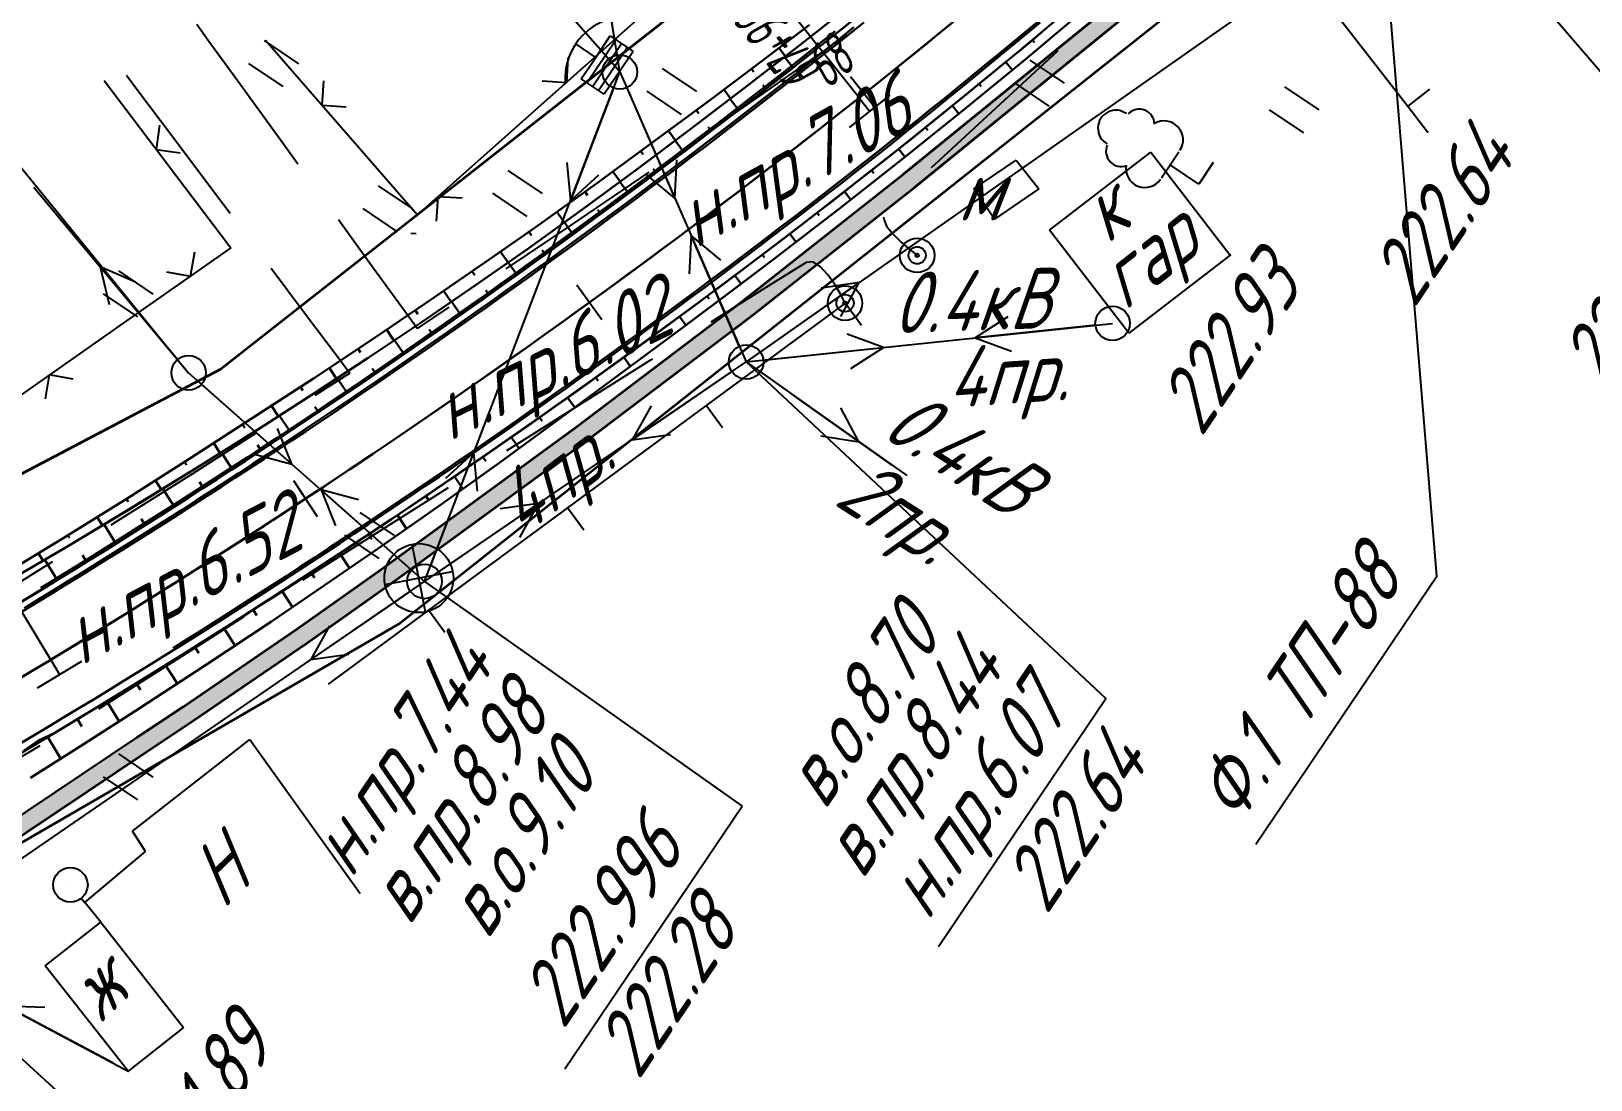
# Model space of a CAD drawing. Header units: millimetres. Extents: x -698 to 8131, y -704 to 4503.
# Drawn here: x 4935.8 to 5026.2, y 3500.6 to 3561.4 of the extents above; entities that cross this region are included whole.
import ezdxf
from ezdxf import colors
from ezdxf.entities.mleader import LeaderData, LeaderLine
from ezdxf.math import Vec2, Vec3

# ---------------------------------------------------------------- set-up
doc = ezdxf.new("R2010")
doc.units = ezdxf.units.MM
doc.linetypes.add('CONTI', pattern=[0])
doc.linetypes.add('DASHED', pattern=[0.75, 0.5, -0.25])
for name, color, linetype, lineweight in [('10', 1, 'Continuous', 35), ('КОПИЯ_ОСЬ_13_ОТКОСЫ', 7, 'Continuous', 30), ('КОПИЯ_ОСЬ_ГРАНИЦЫ_ПОЛОС', 7, 'Continuous', 30), ('ОСЬ_ВЕРХ_ПОКРЫТИЯ_ГРАНИЦЫ_ПОЛОС', 7, 'Continuous', 30), ('ОСЬ_ВЕРХ_ПОКРЫТИЯ_ОСЬ', 1, 'Continuous', 30), ('Тротуар', 40, 'Continuous', 35)]:
    doc.layers.add(name, color=color, linetype=linetype, lineweight=lineweight)
for name, color, linetype in [('NAD_MDEFAULT', 7, 'CONTI'), ('PI_OTDEFAULT', 172, 'CONTI'), ('PI_TTDEFAULT', 5, 'CONTI'), ('SIT_LDEFAULT', 7, 'CONTI'), ('USLZNDEFAULT', 7, 'CONTI'), ('ZAPSKDEFAULT', 7, 'CONTI'), ('Выноски', 250, 'Continuous'), ('ОСЬ_ВЕРХ_ПОКРЫТИЯ_ПИКЕТЫ', 1, 'Continuous'), ('ОСЬ_ВЕРХ_ПОКРЫТИЯ_РАЗБИВКА_КРИВ', 1, 'Continuous'), ('разметка', 7, 'Continuous')]:
    doc.layers.add(name, color=color, linetype=linetype)
doc.styles.add('eskd', font='isocpeui.ttf', dxfattribs={"width": 1.2})
doc.styles.get("Standard").update_dxf_attribs({"font": 'isocpeui.ttf'})
doc.styles.add('ГОСТ', font='isocpeui.ttf', dxfattribs={"height": 4})

# ---------------------------------------------------------------- blocks, each defined once
blk = doc.blocks.new('BL_2011')
at = {"color": 0}
for p, q in [((0, 0), (0, 2.4)), ((1.6, 0), (1.6, 2.4))]:
    blk.add_line(p, q, dxfattribs=at)
blk = doc.blocks.new('BL_20')
at = {"color": 0}
blk.add_circle((0, 0), 1, dxfattribs=at)
blk = doc.blocks.new('BL_7')
at = {"color": 0}
for p, q in [((-1.4, 1.4), (1.4, -1.4)), ((-1.4, -1.4), (1.4, 1.4))]:
    blk.add_line(p, q, dxfattribs=at)
blk.add_circle((0, 0), 2, dxfattribs=at)
blk = doc.blocks.new('BL_22')
at = {"color": 0}
for radius in [1, 0.5, 0.1]:
    blk.add_circle((0, 0), radius, dxfattribs=at)
blk = doc.blocks.new('BL_104')
at = {"color": 0}
for p, q in [((-0.9, 2), (0.9, 2)), ((0, 0), (0, 2)), ((1.5, 0), (0, 0))]:
    blk.add_line(p, q, dxfattribs=at)
for centre, radius, start, end in [((0, 5.8), 1.04, 358, 185), ((-0.94, 4.8), 0.88, 100, 235), ((0.94, 4.8), 0.88, 305, 80), ((-1, 3.1), 1.1, 115, 270), ((1, 3.1), 1.1, 270, 65)]:
    blk.add_arc(centre, radius, start, end, dxfattribs=at)
blk = doc.blocks.new('BL_87_1')
at = {"color": 0}
for p, q in [((0, 1.6), (0, 3)), ((-1.5, 0), (-1.5, 1.6)), ((-1.5, 1.6), (0, 1.6)), ((-1.5, 1.2), (1.5, 1.2)), ((0, 1.6), (1.5, 1.6)), ((1.5, 1.6), (1.5, 0)), ((1.5, 0.8), (-1.5, 0.8)), ((-1.5, 0.4), (1.5, 0.4)), ((1.5, 0), (-1.5, 0))]:
    blk.add_line(p, q, dxfattribs=at)
blk.add_arc((0, -0.6), 3.6, 53, 127, dxfattribs=at)
blk = doc.blocks.new('*U49')
at = {"layer": 'КОПИЯ_ОСЬ_13_ОТКОСЫ'}
for points in [[(564.307, 920.864), (567.998, 923.109), (571.668, 925.389), (575.315, 927.705), (582.482, 932.356), (586.002, 934.688), (589.5, 937.054), (592.976, 939.452), (595.324, 941.095), (598.938, 943.686), (602.527, 946.312), (605.443, 948.465), (608.342, 950.642), (611.224, 952.841)], [(564.551, 920.46), (568.281, 922.652), (571.99, 924.88), (575.678, 927.144), (579.343, 929.444), (582.502, 931.484), (585.644, 933.55), (588.768, 935.642), (591.875, 937.761), (594.963, 939.906), (598.113, 942.184), (601.244, 944.488), (604.356, 946.818), (607.448, 949.174), (610.52, 951.556), (611.583, 952.389), (614.53, 954.745)], [(609.469, 951.497), (609.833, 951.02)], [(607.876, 950.289), (608.005, 950.118)], [(606.277, 949.087), (606.663, 948.572)], [(604.673, 947.893), (604.809, 947.709)], [(603.063, 946.705), (603.471, 946.151)], [(601.452, 945.52), (601.594, 945.327)], [(599.838, 944.34), (600.26, 943.76)], [(598.219, 943.166), (598.364, 942.965)], [(596.594, 942), (597.027, 941.394)], [(594.963, 940.842), (595.109, 940.633)], [(593.324, 939.695), (593.763, 939.068)], [(591.682, 938.554), (591.826, 938.346)], [(590.035, 937.419), (590.464, 936.794)], [(588.383, 936.293), (588.523, 936.085)], [(586.725, 935.173), (587.144, 934.55)], [(585.063, 934.061), (585.2, 933.855)], [(583.396, 932.957), (583.805, 932.336)], [(581.723, 931.859), (581.858, 931.654)], [(580.046, 930.77), (580.446, 930.152)], [(578.368, 929.682), (578.494, 929.489)], [(576.691, 928.592), (577.067, 928.01)], [(575.01, 927.509), (575.123, 927.332)], [(573.323, 926.434), (573.662, 925.9)], [(571.632, 925.367), (571.733, 925.205)], [(569.936, 924.307), (570.238, 923.821)], [(568.235, 923.255), (568.324, 923.109)], [(566.529, 922.21), (566.796, 921.773)]]:
    blk.add_lwpolyline(points, dxfattribs=at)

msp = doc.modelspace()

# ---------------------------------------------------------------- hatches: boundary and pattern name
at = {"layer": 'Тротуар', "lineweight": 30, "ltscale": 7}
msp.add_hatch(color=256, dxfattribs=at).paths.add_polyline_path([(5466.603, 3369.435), (5464.199, 3371.972), (5457.004, 3375.472), (5449.971, 3379.116), (5446.483, 3381.111), (5443.161, 3383.224), (5436.715, 3388.142), (5431.069, 3393.814), (5426.047, 3400.024), (5421.509, 3406.475), (5419.224, 3409.907), (5412.944, 3420.132), (5406.733, 3430.399), (5401.563, 3438.959), (5392.412, 3454.459), (5384.128, 3468.142), (5376.812, 3480.084), (5372.692, 3483.698), (5367.045, 3489.864), (5364.428, 3494.124), (5362.55, 3498.787), (5362.162, 3499.75), (5361.296, 3501.956), (5360.243, 3505.535), (5359.9, 3506.511), (5359.557, 3507.488), (5353.516, 3517.408), (5346.095, 3529.283), (5337.358, 3542.681), (5330.6, 3552.598), (5323.514, 3562.282), (5314.689, 3573.385), (5305.757, 3583.754), (5294.788, 3595.515), (5284.15, 3605.971), (5274.517, 3614.798), (5262.518, 3625.475), (5250.256, 3635.753), (5228.636, 3653.545), (5213.48, 3666.213), (5198.554, 3679.53), (5195.155, 3682.072), (5188.614, 3686.677), (5181.729, 3690.741), (5174.553, 3693.981), (5166.765, 3696.048), (5158.672, 3697.097), (5150.771, 3696.701), (5142.932, 3694.886), (5135.763, 3691.799), (5128.894, 3687.534), (5119.677, 3680.123), (5110.519, 3672.03), (5107.649, 3669.246), (5096.334, 3657.934), (5094.629, 3656.228), (5093.906, 3655.537), (5087.832, 3649.465), (5076.605, 3638.065), (5063.964, 3625.252), (5056.914, 3618.158), (5049.806, 3611.124), (5042.672, 3604.117), (5034.104, 3595.716), (5025.464, 3587.246), (5012.287, 3575.126), (5004.83, 3568.464), (5000.376, 3564.545), (4992.568, 3558.187), (4986.365, 3553.136), (4976.969, 3545.672), (4967.373, 3538.466), (4960.946, 3533.701), (4956.142, 3530.257), (4951.275, 3526.828), (4944.558, 3522.239), (4941.878, 3520.46), (4934.85, 3515.752), (4934.02, 3515.196), (4921.2, 3506.598), (4903.6, 3496.548), (4897.663, 3493.449), (4891.601, 3490.598), (4873.244, 3481.853), (4861.137, 3475.777), (4851.022, 3470.054), (4850.316, 3469.617), (4844.045, 3464.752), (4838.09, 3459.351), (4832.466, 3453.61), (4827.236, 3447.37), (4822.539, 3440.513), (4818.897, 3433.927), (4815.516, 3426.46), (4812.441, 3418.669), (4810.035, 3411.157), (4807.175, 3399.956), (4804.768, 3388.201), (4802.678, 3365.271), (4803.818, 3364.88), (4805.75, 3388.011), (4808.15, 3399.731), (4811.12, 3411.298), (4813.568, 3418.846), (4816.506, 3426.225), (4819.778, 3433.453), (4823.587, 3440.306), (4828.121, 3446.878), (4833.208, 3452.938), (4838.771, 3458.618), (4844.644, 3463.95), (4850.888, 3468.795), (4851.611, 3469.243), (4861.609, 3474.895), (4873.593, 3481.023), (4892.028, 3489.675), (4898.14, 3492.525), (4904.066, 3495.663), (4921.662, 3505.714), (4942.435, 3519.629), (4945.115, 3521.408), (4951.736, 3525.929), (4956.645, 3529.404), (4961.502, 3532.939), (4967.97, 3537.663), (4977.55, 3544.92), (4986.99, 3552.356), (4993.2, 3557.412), (5001.022, 3563.781), (5005.493, 3567.716), (5012.958, 3574.386), (5026.153, 3586.52), (5034.804, 3595.002), (5043.373, 3603.403), (5050.509, 3610.412), (5057.621, 3617.45), (5064.674, 3624.548), (5077.317, 3637.363), (5088.541, 3648.76), (5097.04, 3657.226), (5108.35, 3668.534), (5111.199, 3671.296), (5120.322, 3679.358), (5129.473, 3686.717), (5136.227, 3690.91), (5143.245, 3693.932), (5150.91, 3695.707), (5158.632, 3696.093), (5166.571, 3695.065), (5174.217, 3693.035), (5181.268, 3689.852), (5188.077, 3685.832), (5194.568, 3681.262), (5197.92, 3678.755), (5212.826, 3665.456), (5227.997, 3652.776), (5249.617, 3634.984), (5261.864, 3624.719), (5273.849, 3614.053), (5283.425, 3605.248), (5294.038, 3594.853), (5304.928, 3583.185), (5313.919, 3572.747), (5322.719, 3561.675), (5329.783, 3552.021), (5336.525, 3542.127), (5345.254, 3528.742), (5352.666, 3516.881), (5358.55, 3507.337), (5360.408, 3501.541), (5363.532, 3493.673), (5366.243, 3489.259), (5371.993, 3482.98), (5375.959, 3479.544), (5383.271, 3467.625), (5391.554, 3453.946), (5400.706, 3438.447), (5405.884, 3429.885), (5412.109, 3419.623), (5418.381, 3409.369), (5420.615, 3406.013), (5425.242, 3399.43), (5430.324, 3393.146), (5436.048, 3387.394), (5442.486, 3382.471), (5445.966, 3380.254), (5449.492, 3378.238), (5456.555, 3374.578), (5463.598, 3371.152), (5466.015, 3368.602), (5468.306, 3367.584), (5468.712, 3368.498)])

# ---------------------------------------------------------------- linework, layer by layer
at = {"linetype": 'Continuous'}
for points in [[(4969.879, 3559.031), (4947.587, 3584.38), (4960.766, 3603.919)], [(5006.76, 3514.265), (5017.244, 3529.807), (5012.974, 3581.655)], [(4944.811, 3541.627), (4926.131, 3564.563), (4935.465, 3578.402)], [(5026.954, 3538.387), (5034.671, 3549.828), (5017.119, 3570.23)], [(4988.356, 3508.335), (4998.054, 3522.713), (4977.209, 3542.22)], [(4945.882, 3467.47), (4956.146, 3482.688), (4927.781, 3508.581)]]:
    msp.add_lwpolyline(points, dxfattribs=at)
at = {"layer": '10'}
for p, q in [((4957.043, 3527.014), (5008.603, 3567.874)), ((4957.043, 3527.014), (5008.603, 3567.874)), ((4976.993, 3565.554), (4946.753, 3541.804)), ((4946.753, 3541.804), (4930.383, 3533.214)), ((4932.093, 3512.554), (4957.043, 3527.014)), ((4932.093, 3512.554), (4957.043, 3527.014))]:
    msp.add_line(p, q, dxfattribs=at)
msp.add_lwpolyline([(5288.323, 3621.204), (5196.433, 3695.614), (5169.553, 3711.754), (5130.953, 3711.814), (5048.293, 3630.554), (5037.593, 3620.134), (5021.953, 3603.214), (5015.973, 3598.224), (5015.013, 3599.374), (5008.903, 3593.884), (4991.233, 3578.294), (4976.993, 3565.554), (4946.753, 3541.804), (4930.383, 3533.214), (4921.493, 3527.264), (4897.853, 3511.404), (4863.383, 3496.414), (4836.513, 3479.254), (4820.223, 3465.304), (4808.053, 3449.294), (4801.113, 3435.244), (4794.223, 3410.594), (4789.103, 3384.464), (4785.093, 3347.224)], dxfattribs=at)
at = {"layer": 'NAD_MDEFAULT', "color": 0}
msp.add_line((4966.693, 3501.238), (4976.968, 3516.472), dxfattribs=at)
at = {"layer": 'PI_TTDEFAULT', "color": 5}
for p in [(5016.709, 3555.56, 222.642), (5005.259, 3548.41, 222.931), (4941.369, 3501.12, 221.891)]:
    msp.add_point(p, dxfattribs=at)
at = {"layer": 'SIT_LDEFAULT', "color": 7}
for p, q in [((4969.879, 3559.03), (4968.139, 3569.95)), ((5017.119, 3570.23), (4977.209, 3542.22)), ((4963.059, 3555.11), (4975.599, 3566.28)), ((4969.719, 3560.02), (4968.619, 3566.93)), ((5009.419, 3564.95), (5015.559, 3557.05)), ((4945.349, 3561.8), (4946.059, 3560.82)), ((4946.059, 3560.82), (4947.889, 3558.3)), ((4949.329, 3560.88), (4958.149, 3550.75)), ((4981.669, 3560.21), (4983.069, 3561.23)), ((4977.279, 3557.14), (4981.669, 3560.21)), ((4994.989, 3559.99), (4991.419, 3556.69)), ((4995.279, 3560.26), (4994.989, 3559.99)), ((4958.559, 3529.5), (4969.879, 3559.03)), ((4966.799, 3558.43), (4966.879, 3559.85)), ((4969.879, 3559.03), (4977.209, 3542.22)), ((4939.979, 3558.53), (4947.319, 3548.83)), ((4941.279, 3558.84), (4941.999, 3557.88)), ((4947.889, 3558.3), (4950.389, 3554.86)), ((4952.709, 3558.52), (4952.609, 3557.11)), ((4965.379, 3558.52), (4966.799, 3558.43)), ((4969.519, 3558.1), (4967.019, 3551.56)), ((4970.279, 3558.11), (4973.079, 3551.7)), ((4941.999, 3557.88), (4943.849, 3555.42)), ((5016.819, 3558.04), (5015.559, 3557.05)), ((4952.609, 3557.11), (4954.019, 3557.01)), ((4974.889, 3555.49), (4977.279, 3557.14)), ((4991.419, 3556.69), (4988.389, 3553.89)), ((5015.559, 3557.05), (5016.709, 3555.56)), ((4943.189, 3555.94), (4942.999, 3554.54)), ((4943.849, 3555.42), (4946.379, 3552.05)), ((4942.999, 3554.54), (4944.399, 3554.35)), ((4950.389, 3554.86), (4951.219, 3553.71)), ((4958.149, 3550.75), (4963.059, 3555.12)), ((4966.799, 3553.79), (4967.019, 3551.56)), ((4973.079, 3551.7), (4973.189, 3553.93)), ((4988.389, 3553.89), (4987.939, 3553.47)), ((4990.409, 3552.25), (4992.869, 3553.92)), ((4992.869, 3553.92), (4994.179, 3552.25)), ((4994.789, 3549.87), (5000.659, 3554.39)), ((5000.659, 3554.39), (5005.259, 3548.41)), ((4967.019, 3551.56), (4968.669, 3553.07)), ((4967.059, 3550.15), (4971.579, 3553.22)), ((4971.359, 3553.13), (4973.079, 3551.7)), ((4935.909, 3552.36), (4944.879, 3541.59)), ((4946.379, 3552.05), (4947.289, 3550.84)), ((4959.329, 3551.79), (4959.239, 3550.38)), ((4960.739, 3551.71), (4959.329, 3551.79)), ((4991.599, 3550.5), (4990.409, 3552.25)), ((4994.179, 3552.25), (4991.599, 3550.5)), ((4936.549, 3551.59), (4941.029, 3546.21)), ((4953.569, 3550.47), (4955.609, 3547.66)), ((4963.299, 3547.62), (4967.059, 3550.15)), ((4985.179, 3550.62), (4985.159, 3550.55)), ((4985.159, 3550.55), (4985.349, 3550.1)), ((4985.349, 3550.1), (4985.729, 3549.62)), ((4958.079, 3549.64), (4957.769, 3549.66)), ((4974.009, 3549.55), (4973.899, 3547.32)), ((4976.809, 3543.14), (4974.009, 3549.55)), ((4975.729, 3548.12), (4974.009, 3549.55)), ((4985.729, 3549.62), (4986.189, 3549.16)), ((4986.189, 3549.16), (4986.639, 3548.77)), ((4999.389, 3543.89), (4994.789, 3549.87)), ((4947.319, 3548.83), (4940.899, 3544.34)), ((4944.999, 3547.2), (4945.239, 3548.6)), ((4986.639, 3548.77), (4986.979, 3548.5)), ((4986.979, 3548.5), (4987.119, 3548.4)), ((5005.259, 3548.41), (4999.389, 3543.89)), ((4944.239, 3542.36), (4939.759, 3547.74)), ((4939.759, 3547.74), (4940.269, 3545.56)), ((4941.809, 3546.84), (4939.759, 3547.74)), ((4943.599, 3547.45), (4944.999, 3547.2)), ((4949.669, 3547.65), (4951.659, 3545)), ((4955.609, 3547.66), (4957.439, 3545.14)), ((4980.679, 3547.99), (4977.979, 3546.31)), ((4981.089, 3548.02), (4980.679, 3547.99)), ((4981.519, 3547.74), (4981.089, 3548.02)), ((4981.949, 3547.27), (4981.519, 3547.74)), ((4982.339, 3546.72), (4981.949, 3547.27)), ((4978.029, 3542.79), (4983.759, 3546.82)), ((4983.759, 3546.82), (4981.549, 3546.49)), ((4982.649, 3546.19), (4982.339, 3546.72)), ((4982.699, 3544.85), (4983.759, 3546.82)), ((4982.939, 3545.63), (4974.889, 3539.7)), ((4977.979, 3546.31), (4975.159, 3544.53)), ((4982.859, 3545.79), (4982.649, 3546.19)), ((4982.939, 3545.63), (4982.859, 3545.79)), ((4983.889, 3544.34), (4982.939, 3545.63)), ((4951.659, 3545), (4953.509, 3542.54)), ((4957.439, 3545.14), (4958.149, 3544.16)), ((4958.149, 3544.16), (4959.979, 3545.39)), ((4992.379, 3544.83), (4990.489, 3543.62)), ((4940.899, 3544.34), (4928.069, 3535.37)), ((4977.209, 3542.22), (4998.449, 3544.46)), ((4985.169, 3543.06), (4983.069, 3543.84)), ((4997.459, 3544.36), (4990.489, 3543.62)), ((4990.489, 3543.62), (4992.589, 3542.84)), ((4978.199, 3542.32), (4985.169, 3543.06)), ((4983.279, 3541.85), (4985.169, 3543.06)), ((4953.509, 3542.54), (4954.219, 3541.58)), ((4958.559, 3529.5), (4977.209, 3542.22)), ((4971.659, 3542.33), (4963.309, 3537.06)), ((4971.779, 3542.4), (4971.659, 3542.33)), ((4977.209, 3542.22), (4986.519, 3535.63)), ((4936.799, 3541.47), (4936.559, 3540.08)), ((4938.189, 3541.23), (4936.799, 3541.47)), ((4944.879, 3541.59), (4958.559, 3529.5)), ((4945.629, 3540.93), (4950.869, 3536.29)), ((4954.229, 3541.58), (4952.189, 3540.27)), ((4976.379, 3541.66), (4970.599, 3537.71)), ((4978.029, 3541.64), (4983.739, 3537.6)), ((4985.699, 3536.21), (4979.989, 3540.25)), ((4974.889, 3539.7), (4966.839, 3533.76)), ((4971.689, 3539.67), (4970.599, 3537.71)), ((4975.839, 3538.41), (4974.889, 3539.7)), ((4983.739, 3537.6), (4982.689, 3539.57)), ((4950.869, 3536.29), (4950.039, 3538.37)), ((4948.819, 3538.11), (4945.039, 3535.7)), ((4970.599, 3537.71), (4972.819, 3538.01)), ((4981.529, 3537.94), (4983.739, 3537.6)), ((4948.709, 3536.87), (4950.869, 3536.29)), ((4958.919, 3530.43), (4961.419, 3536.97)), ((4961.419, 3536.97), (4959.769, 3535.46)), ((4961.639, 3534.74), (4961.419, 3536.97)), ((4945.039, 3535.7), (4940.639, 3532.93)), ((4957.809, 3530.16), (4952.569, 3534.8)), ((4952.569, 3534.8), (4953.399, 3532.72)), ((4954.729, 3534.22), (4952.569, 3534.8)), ((4959.929, 3534.93), (4954.029, 3531.19)), ((4966.839, 3533.76), (4958.789, 3527.83)), ((4959.389, 3530.06), (4965.169, 3534.01)), ((4965.169, 3534.01), (4962.949, 3533.71)), ((4964.079, 3532.05), (4965.169, 3534.01)), ((4967.789, 3532.48), (4966.839, 3533.76)), ((4940.639, 3532.93), (4940.369, 3532.76)), ((4954.029, 3531.19), (4951.479, 3529.58)), ((4936.949, 3530.62), (4934.419, 3529.04)), ((4936.989, 3530.64), (4936.949, 3530.62)), ((4927.769, 3508.33), (4958.559, 3529.5)), ((4958.559, 3529.5), (4976.968, 3516.472)), ((4957.739, 3528.93), (4951.969, 3524.97)), ((4948.089, 3527.44), (4945.659, 3525.9)), ((4958.789, 3527.83), (4952.979, 3523.55)), ((4959.739, 3526.54), (4958.789, 3527.83)), ((4953.049, 3526.92), (4951.969, 3524.97)), ((4945.659, 3525.9), (4939.649, 3522.09)), ((4951.969, 3524.97), (4954.179, 3525.28)), ((4941.629, 3515.03), (4948.439, 3520.34)), ((4948.439, 3520.34), (4954.819, 3511.41)), ((4936.249, 3519.97), (4934.759, 3519.08)), ((4942.379, 3513.85), (4941.629, 3515.03)), ((4938.869, 3510.88), (4942.379, 3513.85)), ((4938.659, 3511.14), (4938.869, 3510.88)), ((4939.789, 3509.75), (4938.869, 3510.88)), ((4936.569, 3507.22), (4939.789, 3509.75)), ((4939.789, 3509.75), (4944.589, 3503.65)), ((4927.769, 3508.33), (4941.369, 3501.12)), ((4941.369, 3501.12), (4936.569, 3507.22)), ((4940.489, 3501.59), (4934.299, 3504.87)), ((4936.539, 3504.81), (4934.299, 3504.87)), ((4944.589, 3503.65), (4941.369, 3501.12))]:
    msp.add_line(p, q, dxfattribs=at)
at = {"layer": 'SIT_LDEFAULT', "color": 7, "flags": 128}
msp.add_lwpolyline([(4938.029, 3511.91), (4938.029, 3511.91)], dxfattribs=at)
at = {"layer": 'SIT_LDEFAULT', "color": 7}
msp.add_circle((4938.029, 3511.91), 1, dxfattribs=at)
at = {"layer": 'КОПИЯ_ОСЬ_13_ОТКОСЫ'}
for points in [[(4934.195, 3529.375), (4937.925, 3531.566), (4941.634, 3533.795), (4945.322, 3536.059), (4948.987, 3538.358), (4952.146, 3540.398), (4955.288, 3542.464), (4958.412, 3544.556), (4961.519, 3546.675), (4964.608, 3548.82), (4967.757, 3551.098), (4970.888, 3553.402), (4974, 3555.732), (4977.092, 3558.088), (4980.165, 3560.47), (4981.227, 3561.303), (4984.174, 3563.659)], [(4934.929, 3528.16), (4938.093, 3530.099), (4941.242, 3532.064), (4944.375, 3534.054), (4947.491, 3536.069), (4950.591, 3538.109), (4953.674, 3540.174), (4956.741, 3542.263), (4959.791, 3544.378), (4962.823, 3546.517), (4965.839, 3548.68), (4968.837, 3550.868), (4971.817, 3553.08), (4974.778, 3555.315), (4977.722, 3557.575), (4980.648, 3559.858), (4982.448, 3561.284), (4985.398, 3563.647)], [(4934.953, 3519.421), (4938.092, 3521.306), (4941.322, 3523.272), (4944.417, 3525.192), (4947.497, 3527.136), (4950.562, 3529.104), (4953.611, 3531.096), (4956.644, 3533.113), (4959.661, 3535.153), (4962.662, 3537.218), (4965.646, 3539.306), (4968.613, 3541.418), (4971.564, 3543.553), (4974.498, 3545.712), (4977.415, 3547.893), (4980.314, 3550.098), (4983.195, 3552.326), (4986.059, 3554.576), (4989.579, 3557.414), (4993.074, 3560.282), (4996.019, 3562.742)], [(4935.722, 3518.121), (4938.828, 3520.084), (4942.023, 3522.129), (4945.866, 3524.636), (4949.683, 3527.181), (4953.475, 3529.764), (4955.864, 3531.413), (4959.402, 3533.89), (4962.917, 3536.4), (4966.408, 3538.943), (4969.874, 3541.52), (4973.613, 3544.276), (4976.523, 3546.455), (4978.746, 3548.141), (4982.605, 3551.103), (4986.432, 3554.106), (4989.957, 3556.947), (4993.456, 3559.819), (4996.404, 3562.282)], [(4993.798, 3560.883), (4993.926, 3560.73)], [(4979.919, 3559.285), (4979.436, 3559.902)], [(4981.489, 3560.524), (4981.327, 3560.729)], [(4992.258, 3559.608), (4992.64, 3559.145)], [(4978.342, 3558.055), (4978.179, 3558.265)], [(4990.713, 3558.338), (4990.839, 3558.183)], [(4976.759, 3556.832), (4976.275, 3557.462)], [(4989.162, 3557.075), (4989.54, 3556.609)], [(4975.172, 3555.615), (4975.009, 3555.829)], [(4987.607, 3555.817), (4987.732, 3555.662)], [(4973.579, 3554.406), (4973.093, 3555.049)], [(4986.047, 3554.566), (4986.419, 3554.096)], [(4970.378, 3552.007), (4969.891, 3552.664)], [(4971.981, 3553.203), (4971.818, 3553.421)], [(4984.476, 3553.328), (4984.6, 3553.17)], [(4982.901, 3552.096), (4983.271, 3551.62)], [(4968.77, 3550.819), (4968.606, 3551.041)], [(4981.319, 3550.871), (4981.443, 3550.712)], [(4967.156, 3549.637), (4966.669, 3550.306)], [(4979.733, 3549.653), (4980.1, 3549.173)], [(4965.537, 3548.462), (4965.371, 3548.693)], [(4978.141, 3548.442), (4978.264, 3548.28)], [(4963.914, 3547.295), (4963.417, 3547.989)], [(4976.544, 3547.238), (4976.911, 3546.75)], [(4962.285, 3546.134), (4962.11, 3546.381)], [(4960.651, 3544.981), (4960.13, 3545.723)], [(4974.942, 3546.041), (4975.067, 3545.873)], [(4973.335, 3544.851), (4973.707, 3544.345)], [(4959.012, 3543.834), (4958.829, 3544.097)], [(4971.722, 3543.668), (4971.849, 3543.494)], [(4957.368, 3542.695), (4956.822, 3543.487)], [(4955.719, 3541.563), (4955.528, 3541.843)], [(4970.104, 3542.492), (4970.483, 3541.969)], [(4954.066, 3540.438), (4953.496, 3541.28)], [(4968.482, 3541.323), (4968.621, 3541.129)], [(4966.854, 3540.161), (4967.268, 3539.578)], [(4950.744, 3538.21), (4950.15, 3539.104)], [(4952.407, 3539.321), (4952.208, 3539.618)], [(4965.221, 3539.006), (4965.373, 3538.791)], [(4949.076, 3537.107), (4948.866, 3537.425)], [(4963.583, 3537.859), (4964.036, 3537.209)], [(4947.402, 3536.011), (4946.779, 3536.967)], [(4961.94, 3536.718), (4962.104, 3536.48)], [(4960.292, 3535.585), (4960.782, 3534.869)], [(4944.043, 3533.841), (4943.388, 3534.865)], [(4945.725, 3534.922), (4945.505, 3535.263)], [(4958.639, 3534.459), (4958.816, 3534.199)], [(4940.664, 3531.7), (4939.978, 3532.793)], [(4942.355, 3532.767), (4942.125, 3533.13)], [(4956.982, 3533.34), (4957.507, 3532.557)], [(4955.319, 3532.228), (4955.507, 3531.945)], [(4938.967, 3530.641), (4938.727, 3531.028)], [(4953.652, 3531.123), (4954.212, 3530.273)], [(4937.266, 3529.589), (4936.55, 3530.753)], [(4951.98, 3530.026), (4952.181, 3529.717)], [(4950.303, 3528.936), (4950.904, 3528.007)], [(4948.621, 3527.853), (4948.836, 3527.518)], [(4946.935, 3526.778), (4947.575, 3525.769)], [(4945.244, 3525.71), (4945.472, 3525.348)], [(4943.548, 3524.65), (4944.227, 3523.56)], [(4941.848, 3523.596), (4942.088, 3523.207)], [(4940.141, 3522.554), (4940.855, 3521.381)], [(4938.433, 3521.514), (4938.686, 3521.097)], [(4936.721, 3520.479), (4937.475, 3519.225)]]:
    msp.add_lwpolyline(points, dxfattribs=at)
at = {"layer": 'КОПИЯ_ОСЬ_ГРАНИЦЫ_ПОЛОС'}
for points in [[(4943.985, 3525.637), (4944.581, 3526.01), (4945.431, 3526.544), (4946.28, 3527.081), (4947.128, 3527.619), (4947.975, 3528.159), (4948.82, 3528.701), (4949.665, 3529.245), (4950.508, 3529.791), (4951.35, 3530.338), (4952.19, 3530.888), (4953.03, 3531.439), (4953.868, 3531.992), (4954.705, 3532.547), (4955.541, 3533.104), (4956.375, 3533.663), (4957.209, 3534.224), (4958.041, 3534.786), (4958.871, 3535.35), (4959.701, 3535.917), (4960.529, 3536.484), (4961.356, 3537.054), (4962.182, 3537.626), (4963.006, 3538.199), (4963.83, 3538.775), (4964.652, 3539.352), (4965.472, 3539.931), (4966.292, 3540.511), (4967.11, 3541.094), (4967.926, 3541.678), (4968.742, 3542.265), (4969.556, 3542.853), (4970.369, 3543.442), (4971.18, 3544.034), (4971.991, 3544.627), (4972.8, 3545.223), (4973.607, 3545.82), (4974.414, 3546.418), (4975.218, 3547.019), (4976.022, 3547.621), (4976.824, 3548.225), (4977.625, 3548.831), (4978.425, 3549.439), (4979.223, 3550.048), (4980.02, 3550.66), (4980.816, 3551.273), (4981.61, 3551.887), (4982.403, 3552.504), (4983.194, 3553.122), (4983.984, 3553.742), (4984.773, 3554.364), (4985.56, 3554.987), (4986.346, 3555.613), (4987.131, 3556.24), (4987.914, 3556.868), (4988.695, 3557.499), (4989.476, 3558.131), (4990.255, 3558.765), (4991.032, 3559.4), (4991.808, 3560.037), (4992.583, 3560.675), (4993.356, 3561.315), (4994.128, 3561.957)], [(4935.358, 3527.959), (4936.194, 3528.468), (4937.03, 3528.978), (4937.864, 3529.49), (4938.698, 3530.004), (4939.53, 3530.52), (4940.361, 3531.037), (4941.191, 3531.557), (4942.02, 3532.078), (4942.848, 3532.601), (4943.674, 3533.126), (4944.5, 3533.652), (4945.324, 3534.181), (4946.147, 3534.711), (4946.969, 3535.243), (4947.79, 3535.777), (4948.609, 3536.312), (4949.428, 3536.85), (4950.245, 3537.389), (4951.061, 3537.93), (4951.876, 3538.473), (4952.689, 3539.018), (4953.502, 3539.564), (4954.313, 3540.112), (4955.123, 3540.662), (4955.932, 3541.214), (4956.74, 3541.767), (4957.546, 3542.322), (4958.351, 3542.879), (4959.155, 3543.438), (4959.958, 3543.999), (4960.76, 3544.561), (4961.56, 3545.125), (4962.359, 3545.691), (4963.157, 3546.259), (4963.953, 3546.828), (4964.749, 3547.399), (4965.543, 3547.972), (4966.335, 3548.546), (4967.127, 3549.123), (4967.917, 3549.701), (4968.706, 3550.28), (4969.494, 3550.862), (4970.28, 3551.445), (4971.065, 3552.03), (4971.849, 3552.617), (4972.632, 3553.205), (4973.413, 3553.795), (4974.193, 3554.387), (4974.972, 3554.98), (4975.749, 3555.575), (4976.525, 3556.172), (4977.3, 3556.771), (4978.074, 3557.371), (4978.846, 3557.973), (4979.617, 3558.577), (4980.386, 3559.182), (4981.154, 3559.789), (4981.921, 3560.398), (4982.687, 3561.009), (4983.451, 3561.621)], [(4936.314, 3529.127), (4936.769, 3529.404), (4937.603, 3529.916), (4938.435, 3530.429), (4939.266, 3530.944), (4940.096, 3531.461), (4940.926, 3531.98), (4941.753, 3532.501), (4942.58, 3533.023), (4943.406, 3533.547), (4944.23, 3534.073), (4945.054, 3534.601), (4945.876, 3535.131), (4946.697, 3535.662), (4947.517, 3536.196), (4948.335, 3536.731), (4949.153, 3537.268), (4949.969, 3537.806), (4950.784, 3538.347), (4951.598, 3538.889), (4952.411, 3539.433), (4953.222, 3539.979), (4954.033, 3540.526), (4954.842, 3541.075), (4955.65, 3541.626), (4956.457, 3542.179), (4957.262, 3542.734), (4958.066, 3543.29), (4958.869, 3543.849), (4959.671, 3544.408), (4960.472, 3544.97), (4961.271, 3545.534), (4962.069, 3546.099), (4962.866, 3546.666), (4963.662, 3547.234), (4964.456, 3547.805), (4965.25, 3548.377), (4966.042, 3548.951), (4966.832, 3549.526), (4967.622, 3550.104), (4968.41, 3550.683), (4969.196, 3551.264), (4969.982, 3551.846), (4970.766, 3552.431), (4971.549, 3553.017), (4972.331, 3553.604), (4973.111, 3554.194), (4973.891, 3554.785), (4974.668, 3555.378), (4975.445, 3555.972), (4976.22, 3556.568), (4976.994, 3557.166), (4977.767, 3557.766), (4978.538, 3558.367), (4979.308, 3558.97), (4980.077, 3559.575), (4980.844, 3560.181), (4981.61, 3560.789), (4982.375, 3561.399)], [(4936.314, 3529.127), (4936.769, 3529.404), (4937.603, 3529.916), (4938.435, 3530.429), (4939.266, 3530.944), (4940.096, 3531.461), (4940.926, 3531.98), (4941.753, 3532.501), (4942.58, 3533.023), (4943.406, 3533.547), (4944.23, 3534.073), (4945.054, 3534.601), (4945.876, 3535.131), (4946.697, 3535.662), (4947.517, 3536.196), (4948.335, 3536.731), (4949.153, 3537.268), (4949.969, 3537.806), (4950.784, 3538.347), (4951.598, 3538.889), (4952.411, 3539.433), (4953.222, 3539.979), (4954.033, 3540.526), (4954.842, 3541.075), (4955.65, 3541.626), (4956.457, 3542.179), (4957.262, 3542.734), (4958.066, 3543.29), (4958.869, 3543.849), (4959.671, 3544.408), (4960.472, 3544.97), (4961.271, 3545.534), (4962.069, 3546.099), (4962.866, 3546.666), (4963.662, 3547.234), (4964.456, 3547.805), (4965.25, 3548.377), (4966.042, 3548.951), (4966.832, 3549.526), (4967.622, 3550.104), (4968.41, 3550.683), (4969.196, 3551.264), (4969.982, 3551.846), (4970.766, 3552.431), (4971.549, 3553.017), (4972.331, 3553.604), (4973.111, 3554.194), (4973.891, 3554.785), (4974.668, 3555.378), (4975.445, 3555.972), (4976.22, 3556.568), (4976.994, 3557.166), (4977.767, 3557.766), (4978.538, 3558.367), (4979.308, 3558.97), (4980.077, 3559.575), (4980.844, 3560.181), (4981.61, 3560.789), (4982.375, 3561.399)]]:
    msp.add_lwpolyline(points, dxfattribs=at)
at = {"layer": 'ОСЬ_ВЕРХ_ПОКРЫТИЯ_ГРАНИЦЫ_ПОЛОС', "linetype": 'Continuous'}
for points in [[(4994.245, 3561.907), (4993.48, 3561.268), (4992.713, 3560.631), (4991.944, 3559.996), (4991.175, 3559.362), (4990.404, 3558.729), (4989.631, 3558.098), (4988.857, 3557.469), (4988.082, 3556.841), (4987.306, 3556.215), (4986.528, 3555.591), (4985.748, 3554.968), (4984.971, 3554.352), (4984.192, 3553.739), (4983.412, 3553.127), (4982.63, 3552.516), (4981.848, 3551.908), (4981.063, 3551.301), (4980.278, 3550.695), (4979.491, 3550.092), (4978.703, 3549.49), (4977.914, 3548.89), (4977.123, 3548.292), (4976.331, 3547.695), (4975.538, 3547.1), (4974.743, 3546.507), (4973.947, 3545.916), (4973.15, 3545.326), (4972.351, 3544.738), (4971.552, 3544.152), (4970.75, 3543.567), (4969.948, 3542.985), (4969.144, 3542.404), (4968.34, 3541.825), (4967.533, 3541.247), (4966.726, 3540.672), (4965.917, 3540.098), (4965.107, 3539.526), (4964.296, 3538.956), (4963.484, 3538.387), (4962.67, 3537.82), (4961.855, 3537.255), (4961.039, 3536.692), (4960.222, 3536.131), (4959.403, 3535.571), (4958.583, 3535.013), (4957.762, 3534.457), (4956.94, 3533.903), (4956.117, 3533.351), (4955.292, 3532.8), (4954.466, 3532.251), (4953.639, 3531.704), (4952.811, 3531.159), (4951.981, 3530.616), (4951.151, 3530.074), (4950.319, 3529.534), (4949.486, 3528.996), (4948.652, 3528.46), (4947.816, 3527.926), (4946.98, 3527.394), (4946.142, 3526.863), (4945.303, 3526.334), (4944.463, 3525.807), (4943.622, 3525.282), (4942.78, 3524.759), (4941.936, 3524.237), (4941.092, 3523.718), (4940.246, 3523.2), (4939.399, 3522.684), (4938.551, 3522.17), (4937.693, 3521.649), (4936.833, 3521.129), (4935.972, 3520.612), (4935.11, 3520.096)], [(4935.188, 3527.732), (4936.024, 3528.239), (4936.858, 3528.748), (4937.692, 3529.258), (4938.524, 3529.77), (4939.356, 3530.284), (4940.186, 3530.8), (4941.015, 3531.317), (4941.843, 3531.837), (4942.67, 3532.358), (4943.495, 3532.881), (4944.32, 3533.406), (4945.143, 3533.932), (4945.966, 3534.461), (4946.787, 3534.991), (4947.607, 3535.523), (4948.425, 3536.057), (4949.243, 3536.592), (4950.059, 3537.13), (4950.874, 3537.669), (4951.688, 3538.21), (4952.501, 3538.752), (4953.313, 3539.297), (4954.123, 3539.843), (4954.933, 3540.391), (4955.741, 3540.941), (4956.548, 3541.493), (4957.353, 3542.046), (4958.158, 3542.601), (4958.961, 3543.158), (4959.763, 3543.717), (4960.564, 3544.277), (4961.363, 3544.839), (4962.161, 3545.403), (4962.959, 3545.969), (4963.754, 3546.536), (4964.549, 3547.105), (4965.342, 3547.676), (4966.134, 3548.248), (4966.925, 3548.823), (4967.715, 3549.399), (4968.503, 3549.977), (4969.29, 3550.556), (4970.076, 3551.137), (4970.861, 3551.72), (4971.644, 3552.305), (4972.426, 3552.891), (4973.206, 3553.479), (4973.986, 3554.069), (4974.764, 3554.66), (4975.541, 3555.254), (4976.316, 3555.848), (4977.09, 3556.445), (4977.863, 3557.043), (4978.635, 3557.643), (4979.405, 3558.245), (4980.174, 3558.848), (4980.942, 3559.453), (4981.708, 3560.06), (4982.479, 3560.67), (4983.249, 3561.282), (4984.018, 3561.896)], [(4934.93, 3528.161), (4935.764, 3528.666), (4936.598, 3529.174), (4937.43, 3529.684), (4938.262, 3530.196), (4939.092, 3530.709), (4939.922, 3531.224), (4940.75, 3531.741), (4941.577, 3532.26), (4942.403, 3532.781), (4943.227, 3533.303), (4944.051, 3533.827), (4944.873, 3534.353), (4945.695, 3534.881), (4946.515, 3535.411), (4947.334, 3535.942), (4948.152, 3536.475), (4948.968, 3537.01), (4949.784, 3537.547), (4950.598, 3538.086), (4951.411, 3538.626), (4952.223, 3539.168), (4953.034, 3539.712), (4953.843, 3540.258), (4954.652, 3540.805), (4955.459, 3541.354), (4956.265, 3541.905), (4957.07, 3542.458), (4957.873, 3543.012), (4958.676, 3543.569), (4959.477, 3544.127), (4960.277, 3544.686), (4961.075, 3545.248), (4961.873, 3545.811), (4962.669, 3546.376), (4963.464, 3546.943), (4964.257, 3547.511), (4965.05, 3548.081), (4965.841, 3548.653), (4966.631, 3549.227), (4967.42, 3549.802), (4968.207, 3550.38), (4968.993, 3550.958), (4969.778, 3551.539), (4970.562, 3552.121), (4971.344, 3552.705), (4972.125, 3553.291), (4972.905, 3553.878), (4973.684, 3554.467), (4974.461, 3555.058), (4975.237, 3555.651), (4976.011, 3556.245), (4976.785, 3556.841), (4977.557, 3557.438), (4978.328, 3558.038), (4979.097, 3558.639), (4979.865, 3559.241), (4980.632, 3559.845), (4981.398, 3560.452), (4982.168, 3561.062), (4982.938, 3561.673)], [(4935.34, 3519.707), (4936.172, 3520.272), (4937.091, 3520.701), (4937.952, 3521.221), (4938.811, 3521.743), (4939.659, 3522.257), (4940.507, 3522.773), (4941.353, 3523.292), (4942.199, 3523.812), (4943.043, 3524.334), (4943.886, 3524.858), (4944.728, 3525.383), (4945.569, 3525.911), (4946.409, 3526.44), (4947.248, 3526.971), (4948.085, 3527.505), (4948.921, 3528.039), (4949.757, 3528.576), (4950.59, 3529.115), (4951.423, 3529.655), (4952.255, 3530.197), (4953.085, 3530.741), (4953.914, 3531.287), (4954.742, 3531.834), (4955.569, 3532.384), (4956.395, 3532.935), (4957.219, 3533.488), (4958.042, 3534.043), (4958.864, 3534.6), (4959.685, 3535.158), (4960.504, 3535.718), (4961.323, 3536.28), (4962.14, 3536.844), (4962.955, 3537.41), (4963.77, 3537.977), (4964.583, 3538.546), (4965.395, 3539.117), (4966.206, 3539.69), (4967.016, 3540.264), (4967.824, 3540.841), (4968.631, 3541.419), (4969.437, 3541.998), (4970.241, 3542.58), (4971.045, 3543.163), (4971.847, 3543.748), (4972.647, 3544.335), (4973.447, 3544.924), (4974.245, 3545.514), (4975.042, 3546.106), (4975.837, 3546.7), (4976.631, 3547.295), (4977.424, 3547.893), (4978.216, 3548.492), (4979.006, 3549.092), (4979.795, 3549.695), (4980.583, 3550.299), (4981.369, 3550.905), (4982.154, 3551.512), (4982.938, 3552.122), (4983.72, 3552.733), (4984.501, 3553.346), (4985.281, 3553.96), (4986.059, 3554.577), (4986.84, 3555.201), (4987.619, 3555.826), (4988.396, 3556.452), (4989.172, 3557.081), (4989.947, 3557.711), (4990.72, 3558.342), (4991.492, 3558.976), (4992.263, 3559.61), (4993.032, 3560.246), (4993.799, 3560.884), (4994.566, 3561.523)]]:
    msp.add_lwpolyline(points, dxfattribs=at)
at = {"layer": 'ОСЬ_ВЕРХ_ПОКРЫТИЯ_ОСЬ'}
msp.add_lwpolyline([(4935.199, 3523.946), (4936.043, 3524.453), (4936.887, 3524.962), (4936.887, 3524.962, 0.031738), (4983.751, 3557.532), (4983.751, 3557.532), (4984.527, 3558.149), (4985.3, 3558.767), (4986.073, 3559.387), (4986.844, 3560.009), (4987.614, 3560.632), (4988.383, 3561.257), (4989.15, 3561.883)], format="xyb", dxfattribs=at)
at = {"layer": 'ОСЬ_ВЕРХ_ПОКРЫТИЯ_ПИКЕТЫ'}
for p, q in [((4984.819, 3556.784), (4983.263, 3558.741)), ((4984.819, 3556.784), (4983.263, 3558.741)), ((4968.847, 3544.657), (4967.38, 3546.681)), ((4952.353, 3533.252), (4950.977, 3535.339))]:
    msp.add_line(p, q, dxfattribs=at)
at = {"layer": 'ОСЬ_ВЕРХ_ПОКРЫТИЯ_РАЗБИВКА_КРИВ'}
for p, q in [((4983.751, 3557.532), (4975.67, 3567.715)), ((4983.198, 3555.817), (4985.548, 3557.681)), ((4983.751, 3557.532), (4984.373, 3556.749)), ((4936.887, 3524.962), (4930.159, 3536.086)), ((4936.121, 3523.33), (4938.688, 3524.882)), ((4936.887, 3524.962), (4937.404, 3524.106))]:
    msp.add_line(p, q, dxfattribs=at)
at = {"layer": 'разметка', "linetype": 'DASHED', "lineweight": 30, "ltscale": 14}
msp.add_arc((4703.702, 3910.486), 450.56, 303.10203, 309.45922, dxfattribs=at)
at = {"layer": 'разметка', "lineweight": 30, "ltscale": 7}
msp.add_arc((4704.404, 3909.422), 449.286, 300.55144, 303.10107, dxfattribs=at)
at = {"layer": 'Тротуар', "linetype": 'Continuous'}
for points in [[(4941.88, 3520.461), (4944.558, 3522.239), (4951.165, 3526.75), (4956.062, 3530.217), (4960.913, 3533.747), (4967.373, 3538.466), (4976.938, 3545.711), (4986.365, 3553.136), (4992.568, 3558.187), (5000.376, 3564.545), (5004.83, 3568.464), (5012.287, 3575.126), (5025.464, 3587.246), (5034.104, 3595.716)], [(4861.609, 3474.895), (4873.593, 3481.023), (4892.028, 3489.675), (4904.066, 3495.663), (4921.662, 3505.714), (4942.435, 3519.629), (4945.115, 3521.408), (4951.736, 3525.929), (4956.645, 3529.404), (4961.502, 3532.939), (4967.97, 3537.663), (4977.55, 3544.92), (4986.99, 3552.356), (4993.2, 3557.412), (5001.022, 3563.781), (5005.493, 3567.716), (5012.958, 3574.386), (5026.153, 3586.52), (5034.804, 3595.002)]]:
    msp.add_lwpolyline(points, dxfattribs=at)
at = {"layer": 'Тротуар', "lineweight": 30, "ltscale": 7}
msp.add_lwpolyline([(4851.022, 3470.054), (4861.137, 3475.777), (4873.149, 3481.92), (4891.585, 3490.591), (4903.6, 3496.548), (4921.136, 3506.564), (4941.878, 3520.46)], dxfattribs=at)

# ---------------------------------------------------------------- block references
at = {"layer": 'USLZNDEFAULT', "color": 7, "rotation": 56}
for name, p in [('BL_87_1', (4969.809, 3558.98)), ('BL_2011', (4950.369, 3558.18)), ('BL_20', (4969.879, 3559.03)), ('BL_2011', (4973.459, 3556.57)), ('BL_2011', (4994.769, 3557.05)), ('BL_104', (5003.449, 3552.53)), ('BL_2011', (5009.529, 3555.5)), ('BL_2011', (4964.509, 3550.66)), ('BL_2011', (4956.989, 3549.77)), ('BL_22', (4987.119, 3548.4)), ('BL_22', (4982.939, 3545.63)), ('BL_20', (4998.449, 3544.46)), ('BL_20', (4977.209, 3542.22)), ('BL_20', (4944.879, 3541.59)), ('BL_7', (4958.229, 3529.69)), ('BL_20', (4958.559, 3529.5))]:
    msp.add_blockref(name, p, dxfattribs=at)
at = {"layer": 'ZAPSKDEFAULT', "color": 7, "rotation": 56}
for p in [(4941.929, 3544.83), (4955.929, 3530.83), (4941.929, 3516.83)]:
    msp.add_blockref('BL_2011', p, dxfattribs=at)
at = {"layer": 'КОПИЯ_ОСЬ_13_ОТКОСЫ'}
msp.add_blockref('*U49', (4369.644, 2608.914), dxfattribs=at)

# ---------------------------------------------------------------- texts
at = {"layer": 'NAD_MDEFAULT', "color": 7, "style": 'eskd', "oblique": 10, "width": 0.8}
for s, rotation, p in [('н.пр.7.06', 28.9384, (4974.254, 3548.761)), ('к', 38.16957, (4998.13, 3549.012)), ('гар', 38.16957, (4999.163, 3545.15)), ('н.пр.6.02', 25.7725, (4959.989, 3537.6)), ('0.4кВ', 2, (4985.655, 3543.874)), ('4пр.', 4, (4988.898, 3539.538)), ('0.4кВ', 327.27628, (4984.872, 3538.027)), ('4пр.', 37, (4964.199, 3532.05)), ('2пр.', 327.27628, (4982.201, 3534.016)), ('н.пр.6.52', 27.8491, (4938.645, 3524.592)), ('Ф.1 ТП-88', 56, (5005.681, 3515.191)), ('в.о.8.70', 56, (4981.744, 3516.148)), ('н.пр.7.44', 56, (4954.316, 3512.216)), ('в.пр.8.44', 56, (4983.931, 3512.124)), ('н.пр.6.07', 56, (4987.745, 3509.756)), ('в.пр.8.98', 56, (4957.657, 3509.442)), ('в.о.9.10', 56, (4962.189, 3508.637)), (' 222.996', 56, (4965.605, 3501.972)), ('Н', 44.03718, (4946.874, 3510.431)), (' 222.28', 56, (4969.958, 3499.036)), ('ж', 44.03718, (4939.817, 3503.857))]:
    msp.add_text(s, height=3.5, rotation=rotation, dxfattribs=at).set_placement(p)
msp.add_text('м', height=3.5, dxfattribs=at).set_placement((4989.449, 3550.43))
at = {"layer": 'PI_OTDEFAULT', "color": 172, "style": 'eskd', "oblique": 10, "width": 0.8}
for s, p in [('222.64', (5015.916, 3545.259)), ('222.56', (5026.896, 3540.332)), ('222.93', (5003.589, 3537.79)), ('222.64', (4994.614, 3510.1)), ('221.89', (4944.184, 3494.051))]:
    msp.add_text(s, height=3.5, rotation=56, dxfattribs=at).set_placement(p)
at = {"layer": 'ОСЬ_ВЕРХ_ПОКРЫТИЯ_ПИКЕТЫ', "width": 0.6}
msp.add_text('68', height=2.5, rotation=38.48181, dxfattribs=at).set_placement((4981.934, 3558.003))
at = {"layer": 'ОСЬ_ВЕРХ_ПОКРЫТИЯ_РАЗБИВКА_КРИВ', "width": 0.6}
msp.add_text('67+99.6', height=2.5, rotation=128.43474, dxfattribs=at).set_placement((4981.806, 3559.18))

# ---------------------------------------------------------------- leaders
at = {"layer": 'Выноски', "linetype": 'Continuous'}
ml = msp.add_multileader_mtext('Standard', dxfattribs=at)
ml.set_content('Ж/б труба, {\\Fgost|c204;%%C} 0,75м, L-9,2 м', color=256, style='ГОСТ')
ml.set_leader_properties()
ml.build(insert=Vec2(0, 0))
ml.multileader.update_dxf_attribs({"text_left_attachment_type": 5, "text_right_attachment_type": 5, "dogleg_length": 0, "arrow_head_size": 0.18})
ctx = ml.context
ctx.base_point, ctx.arrow_head_size, ctx.landing_gap_size, ctx.plane_origin, ctx.plane_x_axis, ctx.plane_y_axis = Vec3(4865.269, 3387.27), 0.18, 0, Vec3(5014.864, 3502.005), Vec3(0.574165, 0.818739), Vec3(-0.818739, 0.574165)
ctx.left_attachment, ctx.right_attachment, ctx.text_align_type = 5, 5, 2
notes = []
notes.append((ctx, [(0, (1, 1, 0), (4921.19, 3467.011), (-0.610467, -0.792042), 0, [(0, [(4894.665, 3501.679)], 0, [])])]))
ctx.mtext.insert, ctx.mtext.text_direction, ctx.mtext.rotation, ctx.mtext.alignment, ctx.mtext.flow_direction = Vec3(4923.603, 3465.078), Vec3(0.574165, 0.818739), 0.959212, 3, 5
for ctx, leaders in notes:
    for number, flags, end, landing, length, lines in leaders:
        leader = LeaderData()
        leader.index, (leader.has_last_leader_line, leader.has_dogleg_vector, leader.attachment_direction) = number, flags
        leader.last_leader_point, leader.dogleg_vector, leader.dogleg_length = Vec3(end), Vec3(landing), length
        for number, points, colour, breaks in lines:
            line = LeaderLine()
            line.index, line.vertices, line.color, line.breaks = number, Vec3.list(points), colors.encode_raw_color(colour), breaks
            leader.lines.append(line)
        ctx.leaders.append(leader)

doc.saveas('drawing.dxf')
